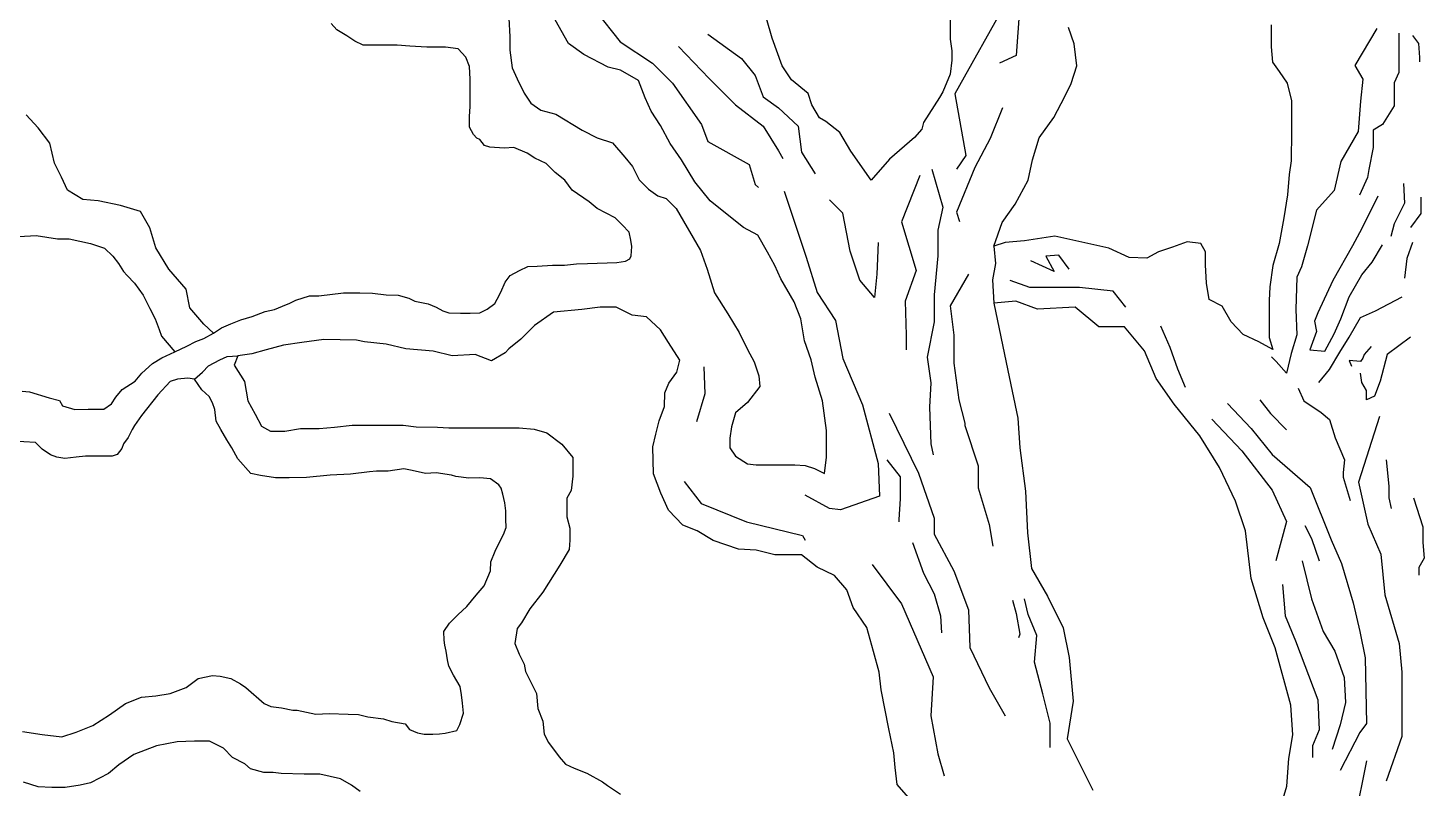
# Model space of a CAD drawing. Header units: millimetres. Extents: x -8050 to 7892, y -21 to 20150.
# Drawn here: x -3284 to 685, y 8652 to 10812 of the extents above; entities that cross this region are included whole.
import ezdxf

# ---------------------------------------------------------------- set-up
doc = ezdxf.new("R2010")
doc.units = ezdxf.units.MM
doc.layers.add('ceco.net 158', color=7, linetype='Continuous')

msp = doc.modelspace()

# ---------------------------------------------------------------- linework, layer by layer
at = {"layer": 'ceco.net 158'}
for p, q in [((-1916.8, 10839), (-1914.4, 10786.4)), ((-1670, 10859.7), (-1600.2, 10772.4)), ((-1168.6, 10783), (-1184.4, 10838.3)), ((-662.1, 10841.5), (-662.1, 10779.8)), ((-526.6, 10842.2), (-622.7, 10672.1)), ((-465.5, 10864.1), (-474.3, 10733.2)), ((-2405.9, 10806.6), (-2421.5, 10823.8)), ((-2377.8, 10789.5), (-2405.9, 10806.6)), ((-1747, 10767.3), (-1785.2, 10834.2)), ((-310.3, 10766.2), (-326, 10813.2)), ((249.7, 10820.7), (249.7, 10793.7)), ((550.3, 10810.3), (487.8, 10705.1)), ((612.8, 10797.1), (612.8, 10734.7)), ((-2354.5, 10773.9), (-2377.8, 10789.5)), ((-2331.1, 10763), (-2354.5, 10773.9)), ((-2273.4, 10763), (-2331.1, 10763)), ((-2234.4, 10763), (-2273.4, 10763)), ((-2198.5, 10759.9), (-2234.4, 10763)), ((-2150.2, 10756.7), (-2198.5, 10759.9)), ((-2097.2, 10756.7), (-2150.2, 10756.7)), ((-2061.3, 10752.1), (-2097.2, 10756.7)), ((-1914.4, 10786.4), (-1914.4, 10748.1)), ((-1703.9, 10736.2), (-1747, 10767.3)), ((-1600.2, 10772.4), (-1508.6, 10711.3)), ((-1434.4, 10759.3), (-1347.1, 10667.7)), ((-1351.5, 10794.2), (-1255.5, 10724.4)), ((-1139.6, 10704), (-1168.6, 10783)), ((-662.1, 10779.8), (-657.3, 10746.6)), ((-302.5, 10703.5), (-310.3, 10766.2)), ((249.7, 10793.7), (249.7, 10758.3)), ((249.7, 10758.3), (253.8, 10714.7)), ((652.2, 10790.5), (668.7, 10767.5)), ((668.7, 10767.5), (672, 10728.1)), ((-2039.5, 10728.7), (-2061.3, 10752.1)), ((-2028.6, 10702.2), (-2039.5, 10728.7)), ((-1914.4, 10748.1), (-1907.2, 10697.9)), ((-1634.6, 10700), (-1703.9, 10736.2)), ((-1255.5, 10724.4), (-1216.2, 10676.4)), ((-657.3, 10720.5), (-662.1, 10680.2)), ((-657.3, 10746.6), (-657.3, 10720.5)), ((-474.3, 10733.2), (-522.3, 10711.3)), ((612.8, 10734.7), (612.8, 10685.4)), ((672, 10728.1), (672, 10714.9)), ((-2027, 10666.3), (-2028.6, 10702.2)), ((-1907.2, 10697.9), (-1892.9, 10666.8)), ((-1599.4, 10691.8), (-1634.6, 10700)), ((-1547.9, 10662), (-1599.4, 10691.8)), ((-1508.6, 10711.3), (-1451.8, 10654.6)), ((-1216.2, 10676.4), (-1194.4, 10615.4)), ((-1113.3, 10664.5), (-1139.6, 10704)), ((-662.1, 10680.2), (-683.4, 10630.4)), ((-318.2, 10653.8), (-302.5, 10703.5)), ((253.8, 10714.7), (272.5, 10687.7)), ((272.5, 10687.7), (295.4, 10654.5)), ((487.8, 10705.1), (510.9, 10665.6)), ((612.8, 10685.4), (599.6, 10655.8)), ((-2027, 10638.3), (-2027, 10666.3)), ((-2027, 10611.8), (-2027, 10638.3)), ((-1892.9, 10666.8), (-1873.7, 10626.2)), ((-1528.9, 10613.3), (-1547.9, 10662)), ((-1451.8, 10654.6), (-1368.9, 10536.8)), ((-1347.1, 10667.7), (-1272.9, 10593.5)), ((-1065.8, 10625), (-1113.3, 10664.5)), ((-622.7, 10672.1), (-648.8, 10624.1)), ((-336.5, 10617.2), (-318.2, 10653.8)), ((295.4, 10654.5), (307.9, 10604.6)), ((510.9, 10665.6), (504.3, 10603.2)), ((599.6, 10655.8), (599.6, 10590)), ((-2027, 10588.4), (-2027, 10611.8)), ((-1873.7, 10626.2), (-1854.6, 10597.5)), ((-1854.6, 10597.5), (-1825.9, 10578.4)), ((-1512.7, 10575.3), (-1528.9, 10613.3)), ((-1194.4, 10615.4), (-1150.7, 10584.8)), ((-1055.3, 10593.4), (-1065.8, 10625)), ((-692.9, 10613.8), (-738, 10542.7)), ((-683.4, 10630.4), (-692.9, 10613.8)), ((-648.8, 10624.1), (-618.3, 10449.6)), ((-367.9, 10557.1), (-336.5, 10617.2)), ((307.9, 10604.6), (307.9, 10569.3)), ((504.3, 10603.2), (497.7, 10517.7)), ((-3255.1, 10527.9), (-3288.6, 10564.7)), ((-2028.6, 10560.3), (-2027, 10588.4)), ((-2028.6, 10529.2), (-2028.6, 10560.3)), ((-1825.9, 10578.4), (-1782.9, 10566.4)), ((-1782.9, 10566.4), (-1708.7, 10521)), ((-1485.5, 10534.7), (-1512.7, 10575.3)), ((-1272.9, 10593.5), (-1194.4, 10532.5)), ((-1150.7, 10584.8), (-1094, 10532.5)), ((-1034.2, 10556.6), (-1055.3, 10593.4)), ((-1015.8, 10546), (-1034.2, 10556.6)), ((-513.6, 10584.8), (-548.5, 10497.6)), ((-409.7, 10499.5), (-367.9, 10557.1)), ((307.9, 10569.3), (307.9, 10517.4)), ((599.6, 10590), (566.7, 10537.4)), ((-3221.7, 10484.4), (-3255.1, 10527.9)), ((-2017.7, 10508.9), (-2028.6, 10529.2)), ((-1708.7, 10521), (-1665.7, 10499.5)), ((-1458.4, 10483.2), (-1485.5, 10534.7)), ((-1368.9, 10536.8), (-1351.5, 10488.8)), ((-1194.4, 10532.5), (-1150.7, 10462.6)), ((-1094, 10532.5), (-1085.3, 10458.3)), ((-976.3, 10514.4), (-1015.8, 10546)), ((-742.7, 10523.7), (-764.1, 10500)), ((-738, 10542.7), (-742.7, 10523.7)), ((307.9, 10517.4), (306.7, 10434.2)), ((497.7, 10517.7), (448.4, 10432.3)), ((566.7, 10537.4), (540.4, 10521)), ((540.4, 10521), (540.4, 10471.7)), ((-3208.3, 10427.5), (-3221.7, 10484.4)), ((-2008.3, 10498), (-2017.7, 10508.9)), ((-1999, 10494.9), (-2008.3, 10498)), ((-1986.5, 10477.7), (-1999, 10494.9)), ((-1970.9, 10473), (-1986.5, 10477.7)), ((-1665.7, 10499.5), (-1622.6, 10485.1)), ((-1622.6, 10485.1), (-1586.8, 10444.5)), ((-1425.9, 10437.1), (-1458.4, 10483.2)), ((-1351.5, 10488.8), (-1233.6, 10423.4)), ((-944.7, 10461.8), (-976.3, 10514.4)), ((-764.1, 10500), (-835.2, 10438.3)), ((-548.5, 10497.6), (-592.1, 10414.7)), ((-428, 10436.8), (-409.7, 10499.5)), ((-1930.4, 10469.9), (-1970.9, 10473)), ((-1902.3, 10471.5), (-1930.4, 10469.9)), ((-1864.9, 10455.9), (-1902.3, 10471.5)), ((-1843.1, 10441.9), (-1864.9, 10455.9)), ((-1810.3, 10426.3), (-1843.1, 10441.9)), ((-1586.8, 10444.5), (-1565.2, 10418.2)), ((-1150.7, 10462.6), (-1137.6, 10440.8)), ((-1085.3, 10458.3), (-1046, 10397.2)), ((-887.4, 10379), (-944.7, 10461.8)), ((-835.2, 10438.3), (-887.4, 10379)), ((-835.2, 10438.3), (-835.2, 10438.3)), ((-618.3, 10449.6), (-644.5, 10410.3)), ((540.4, 10471.7), (527.3, 10409.2)), ((-3188.2, 10387.4), (-3208.3, 10427.5)), ((-1785.4, 10401.3), (-1810.3, 10426.3)), ((-1757.5, 10379), (-1785.4, 10401.3)), ((-1565.2, 10418.2), (-1546.1, 10379.9)), ((-1388, 10374.8), (-1425.9, 10437.1)), ((-1233.6, 10423.4), (-1216.2, 10366.7)), ((-714.3, 10410), (-683.1, 10302.5)), ((-592.1, 10414.7), (-644.5, 10288.1)), ((-441.1, 10379.3), (-428, 10436.8)), ((306.7, 10434.2), (301.5, 10395)), ((448.4, 10432.3), (428.7, 10350.1)), ((527.3, 10409.2), (524, 10386.2)), ((-3171.5, 10350.6), (-3188.2, 10387.4)), ((-1736.5, 10350.2), (-1757.5, 10379)), ((-1546.1, 10379.9), (-1519.8, 10353.6)), ((-1344.6, 10320.6), (-1388, 10374.8)), ((-1216.2, 10366.7), (-1207.4, 10357.9)), ((-749, 10392.7), (-801, 10260.9)), ((-477.7, 10311.3), (-441.1, 10379.3)), ((301.5, 10395), (296.3, 10337.5)), ((524, 10386.2), (501, 10336.9)), ((625.9, 10369.8), (629.2, 10313.9)), ((-3128, 10323.9), (-3171.5, 10350.6)), ((-3084.5, 10320.5), (-3128, 10323.9)), ((-3021, 10307.2), (-3084.5, 10320.5)), ((-1689, 10317.1), (-1736.5, 10350.2)), ((-1519.8, 10353.6), (-1493.5, 10334.5)), ((-1493.5, 10334.5), (-1469.6, 10327.3)), ((-1469.6, 10327.3), (-1440.9, 10298.6)), ((-1301.2, 10285.4), (-1344.6, 10320.6)), ((-1133.9, 10347.6), (-1071.5, 10160.4)), ((-967.5, 10285.2), (-1005.6, 10323.3)), ((296.3, 10337.5), (285.8, 10272.1)), ((428.7, 10350.1), (379.3, 10294.2)), ((553.6, 10333.6), (507.6, 10241.6)), ((675.2, 10330.4), (675.2, 10284.3)), ((-2964.1, 10290.4), (-3021, 10307.2)), ((-2937.3, 10243.6), (-2964.1, 10290.4)), ((-1665.9, 10298.3), (-1689, 10317.1)), ((-1615, 10271.8), (-1665.9, 10298.3)), ((-1440.9, 10298.6), (-1372.2, 10179.4)), ((-1249.8, 10244.7), (-1301.2, 10285.4)), ((-946.7, 10177.7), (-967.5, 10285.2)), ((-683.1, 10302.5), (-697, 10236.6)), ((-644.5, 10288.1), (-635.7, 10261.9)), ((-514.3, 10259), (-477.7, 10311.3)), ((379.3, 10294.2), (353, 10192.3)), ((629.2, 10313.9), (599.6, 10254.8)), ((675.2, 10284.3), (645.7, 10244.9)), ((-2920.6, 10186.8), (-2937.3, 10243.6)), ((-1595.2, 10252), (-1615, 10271.8)), ((-1575.3, 10231), (-1595.2, 10252)), ((-1209.1, 10223.1), (-1249.8, 10244.7)), ((-801, 10260.9), (-759.4, 10122.2)), ((-537.8, 10191.1), (-514.3, 10259)), ((285.8, 10272.1), (272.7, 10198.9)), ((507.6, 10241.6), (481.3, 10192.3)), ((599.6, 10254.8), (589.8, 10218.6)), ((-3359, 10215.7), (-3260.5, 10221.9)), ((-3260.5, 10221.9), (-3200.2, 10212)), ((-3200.2, 10212), (-3166.3, 10212)), ((-3166.3, 10212), (-3106, 10198.8)), ((-1569.8, 10208.9), (-1575.3, 10231)), ((-1567.5, 10190.1), (-1569.8, 10208.9)), ((-1182, 10174.3), (-1209.1, 10223.1)), ((-866.9, 10202), (-870.4, 10111.8)), ((-697, 10236.6), (-697, 10163.8)), ((-506.5, 10201.5), (-537.8, 10191.1)), ((-451.5, 10206.8), (-506.5, 10201.5)), ((-365.3, 10219.8), (-451.5, 10206.8)), ((-271.1, 10198.9), (-365.3, 10219.8)), ((11.3, 10204.2), (-30.6, 10188.5)), ((50.5, 10198.9), (11.3, 10204.2)), ((652.2, 10202.2), (635.8, 10156.1)), ((-3106, 10198.8), (-3066.5, 10185.7)), ((-3066.5, 10185.7), (-3042.4, 10162.7)), ((-3042.4, 10162.7), (-3026, 10141.9)), ((-2883.8, 10126.6), (-2920.6, 10186.8)), ((-1573.1, 10155.9), (-1568.7, 10163.6)), ((-1568.7, 10163.6), (-1567.5, 10190.1)), ((-1372.2, 10179.4), (-1353.4, 10125.8)), ((-1160.3, 10136.4), (-1182, 10174.3)), ((-1071.5, 10160.4), (-1040.3, 10059.8)), ((-918.9, 10094.5), (-946.7, 10177.7)), ((-697, 10163.8), (-707.4, 10052.9)), ((-537.8, 10191.1), (-533.6, 10141.9)), ((-353.8, 10166), (-390, 10162.7)), ((-390, 10162.7), (-367, 10120)), ((-324.2, 10126.6), (-353.8, 10166)), ((-211, 10185.9), (-271.1, 10198.9)), ((-153.5, 10159.7), (-211, 10185.9)), ((-103.8, 10157.1), (-153.5, 10159.7)), ((-69.8, 10175.4), (-103.8, 10157.1)), ((-30.6, 10188.5), (-69.8, 10175.4)), ((63.6, 10175.4), (50.5, 10198.9)), ((63.6, 10138.8), (63.6, 10175.4)), ((272.7, 10198.9), (254.4, 10136.2)), ((353, 10192.3), (336.6, 10133.1)), ((481.3, 10192.3), (425.4, 10093.7)), ((537.2, 10146.3), (566.7, 10195.6)), ((-3026, 10141.9), (-3011.8, 10120)), ((-3011.8, 10120), (-3001.9, 10107.9)), ((-2833.6, 10069.7), (-2883.8, 10126.6)), ((-1913.3, 10108.4), (-1886.8, 10122.8)), ((-1886.8, 10122.8), (-1862.5, 10133.8)), ((-1862.5, 10133.8), (-1835.9, 10134.9)), ((-1835.9, 10134.9), (-1792.9, 10137.1)), ((-1792.9, 10137.1), (-1758.6, 10137.1)), ((-1758.6, 10137.1), (-1724.4, 10141.5)), ((-1724.4, 10141.5), (-1693.5, 10142.6)), ((-1693.5, 10142.6), (-1609.5, 10144.9)), ((-1609.5, 10144.9), (-1585.2, 10149.3)), ((-1585.2, 10149.3), (-1573.1, 10155.9)), ((-1353.4, 10125.8), (-1331.9, 10058.7)), ((-1144.1, 10098.4), (-1160.3, 10136.4)), ((-759.4, 10122.2), (-790.6, 10035.5)), ((-533.6, 10141.9), (-541.9, 10095.9)), ((-367, 10120), (-432.7, 10149.6)), ((66.2, 10086.5), (63.6, 10138.8)), ((254.4, 10136.2), (246.6, 10076.1)), ((336.6, 10133.1), (323.5, 10103.6)), ((507.6, 10110.1), (537.2, 10146.3)), ((635.8, 10156.1), (629.2, 10100.3)), ((-3001.9, 10107.9), (-2981.1, 10086)), ((-2981.1, 10086), (-2955.9, 10052.1)), ((-1939.8, 10060.9), (-1927.6, 10089.6)), ((-1927.6, 10089.6), (-1913.3, 10108.4)), ((-1106.1, 10033.4), (-1144.1, 10098.4)), ((-877.3, 10045.9), (-918.9, 10094.5)), ((-870.4, 10111.8), (-877.3, 10045.9)), ((-610.3, 10111.8), (-662.3, 10021.7)), ((-541.9, 10095.9), (-537.8, 10029.4)), ((-436, 10074), (-491.9, 10093.7)), ((74, 10039.5), (66.2, 10086.5)), ((323.5, 10103.6), (320.2, 10011.5)), ((425.4, 10093.7), (382.6, 10001.7)), ((471.4, 10047.7), (507.6, 10110.1)), ((-2955.9, 10052.1), (-2937.3, 10014.8)), ((-2823.6, 10016.2), (-2833.6, 10069.7)), ((-2522.8, 10037.8), (-2483.7, 10050.1)), ((-2483.7, 10050.1), (-2456.9, 10050.1)), ((-2456.9, 10050.1), (-2387.1, 10058.7)), ((-2387.1, 10058.7), (-2340.7, 10058.7)), ((-2340.7, 10058.7), (-2304.3, 10057.6)), ((-2304.3, 10057.6), (-2265.6, 10053.2)), ((-2265.6, 10053.2), (-2231.4, 10052.1)), ((-2231.4, 10052.1), (-2201.5, 10043.3)), ((-2201.5, 10043.3), (-2183.9, 10035.5)), ((-1956.3, 10028.9), (-1949.7, 10041)), ((-1949.7, 10041), (-1939.8, 10060.9)), ((-1331.9, 10058.7), (-1294.4, 9999.7)), ((-1040.3, 10059.8), (-988.3, 9980)), ((-707.4, 10052.9), (-707.4, 9976.6)), ((-294.6, 10074), (-436, 10074)), ((-199.3, 10064.1), (-294.6, 10074)), ((-163.1, 10018.1), (-199.3, 10064.1)), ((246.6, 10076.1), (244, 10036.8)), ((448.4, 9985.2), (471.4, 10047.7)), ((547, 10008.2), (622.6, 10047.7)), ((-2937.3, 10014.8), (-2921.9, 9985.2)), ((-2783.5, 9969.4), (-2823.6, 10016.2)), ((-2646.7, 9992.1), (-2609.8, 10005.5)), ((-2609.8, 10005.5), (-2583, 10011.1)), ((-2583, 10011.1), (-2560.7, 10021.1)), ((-2560.7, 10021.1), (-2539.5, 10030)), ((-2539.5, 10030), (-2522.8, 10037.8)), ((-2183.9, 10035.5), (-2146.3, 10027.8)), ((-2146.3, 10027.8), (-2123.1, 10017.9)), ((-2123.1, 10017.9), (-2104.3, 10007.9)), ((-2104.3, 10007.9), (-2087.8, 10002.4)), ((-2087.8, 10002.4), (-2054.6, 10001.3)), ((-2054.6, 10001.3), (-2027, 10001.3)), ((-2027, 10001.3), (-1999.4, 10002.4)), ((-1999.4, 10002.4), (-1978.4, 10012.3)), ((-1978.4, 10012.3), (-1956.3, 10028.9)), ((-1790.3, 10003.8), (-1843.9, 9966.4)), ((-1709, 10011.9), (-1790.3, 10003.8)), ((-1656.9, 10018.4), (-1709, 10011.9)), ((-1611.4, 10018.4), (-1656.9, 10018.4)), ((-1565.9, 9995.7), (-1611.4, 10018.4)), ((-1087.1, 9984.6), (-1106.1, 10033.4)), ((-790.6, 10035.5), (-787.1, 9938.4)), ((-662.3, 10021.7), (-651.9, 9938.4)), ((-475.9, 10035), (-537.8, 10029.4)), ((-537.8, 10029.4), (-498.4, 9838.1)), ((-414, 10012.5), (-475.9, 10035)), ((-307.1, 10018.1), (-414, 10012.5)), ((-239.6, 9961.9), (-307.1, 10018.1)), ((110.6, 10021.2), (74, 10039.5)), ((136.8, 9976.7), (110.6, 10021.2)), ((244, 10036.8), (244, 9979.3)), ((320.2, 10011.5), (323.5, 9939.2)), ((382.6, 10001.7), (372.8, 9978.6)), ((504.3, 9988.5), (547, 10008.2)), ((-2921.9, 9985.2), (-2911, 9954.6)), ((-2756, 9944.1), (-2783.5, 9969.4)), ((-2733.7, 9959.8), (-2706.9, 9970.9)), ((-2706.9, 9970.9), (-2679, 9982.1)), ((-2679, 9982.1), (-2646.7, 9992.1)), ((-1843.9, 9966.4), (-1883, 9927.4)), ((-1525.2, 9990.8), (-1565.9, 9995.7)), ((-1486.2, 9953.4), (-1525.2, 9990.8)), ((-1294.4, 9999.7), (-1262.2, 9946.1)), ((-1076.3, 9922.3), (-1087.1, 9984.6)), ((-988.3, 9980), (-967.5, 9872.6)), ((-707.4, 9976.6), (-728.2, 9876)), ((-166.5, 9961.9), (-239.6, 9961.9)), ((-110.2, 9894.4), (-166.5, 9961.9)), ((-64.1, 9965.3), (-37.9, 9904.2)), ((170.8, 9940.1), (136.8, 9976.7)), ((244, 9979.3), (244, 9932.3)), ((372.8, 9978.6), (379.3, 9949.1)), ((428.7, 9942.5), (448.4, 9985.2)), ((471.4, 9932.6), (504.3, 9988.5)), ((-2911, 9954.6), (-2904.4, 9936)), ((-2904.4, 9936), (-2866.5, 9891.7)), ((-2806.2, 9920.7), (-2783.9, 9929.6)), ((-2783.9, 9929.6), (-2756, 9944.1)), ((-2756, 9944.1), (-2733.7, 9959.8)), ((-2442.9, 9926.2), (-2505.6, 9918.2)), ((-2349.6, 9924.1), (-2442.9, 9926.2)), ((-2326.9, 9919.3), (-2349.6, 9924.1)), ((-1883, 9927.4), (-1917.1, 9899.7)), ((-1463.4, 9917.6), (-1486.2, 9953.4)), ((-1262.2, 9946.1), (-1238.1, 9897.8)), ((-1057.3, 9868.1), (-1076.3, 9922.3)), ((-787.1, 9938.4), (-787.1, 9896.8)), ((-651.9, 9938.4), (-651.9, 9858.7)), ((215.2, 9919.2), (170.8, 9940.1)), ((244, 9932.3), (254.4, 9898.3)), ((323.5, 9939.2), (307, 9886.6)), ((379.3, 9949.1), (359.6, 9896.5)), ((402.4, 9893.2), (428.7, 9942.5)), ((445.1, 9889.9), (471.4, 9932.6)), ((645.7, 9932.6), (579.9, 9883.3)), ((-2903.3, 9873.8), (-2866.5, 9891.7)), ((-2866.5, 9891.7), (-2831.9, 9907.3)), ((-2831.9, 9907.3), (-2806.2, 9920.7)), ((-2647.3, 9886), (-2687.5, 9879.5)), ((-2607, 9897.2), (-2647.3, 9886)), ((-2557.1, 9910.1), (-2607, 9897.2)), ((-2505.6, 9918.2), (-2557.1, 9910.1)), ((-2265.1, 9912.8), (-2326.9, 9919.3)), ((-2209.8, 9899.7), (-2265.1, 9912.8)), ((-2131.7, 9893.2), (-2209.8, 9899.7)), ((-2078.1, 9880.2), (-2131.7, 9893.2)), ((-2013, 9883.5), (-2078.1, 9880.2)), ((-1965.9, 9865.6), (-2013, 9883.5)), ((-1926.9, 9888.4), (-1965.9, 9865.6)), ((-1917.1, 9899.7), (-1926.9, 9888.4)), ((-1430.9, 9867.2), (-1463.4, 9917.6)), ((-1238.1, 9897.8), (-1219.3, 9863)), ((-76.4, 9815.6), (-110.2, 9894.4)), ((-37.9, 9904.2), (-16, 9843.1)), ((254.4, 9898.3), (215.2, 9919.2)), ((307, 9886.6), (293.9, 9830.7)), ((359.6, 9896.5), (402.4, 9893.2)), ((415.5, 9840.6), (445.1, 9889.9)), ((514.1, 9883.3), (510.9, 9873.5)), ((533.9, 9906.3), (514.1, 9883.3)), ((579.9, 9883.3), (560.2, 9807.7)), ((-2960.2, 9830.3), (-2930.1, 9858.2)), ((-2930.1, 9858.2), (-2903.3, 9873.8)), ((-2787.9, 9833.3), (-2770.9, 9851.5)), ((-2770.9, 9851.5), (-2738.3, 9868.5)), ((-2738.3, 9868.5), (-2717.4, 9877.6)), ((-2717.4, 9877.6), (-2687.5, 9879.5)), ((-2687.5, 9879.5), (-2697.2, 9853.8)), ((-2697.2, 9853.8), (-2668.2, 9807.1)), ((-1439, 9833.1), (-1430.9, 9867.2)), ((-1362.8, 9848.3), (-1359.4, 9772)), ((-1219.3, 9863), (-1205.9, 9822.7)), ((-1046.5, 9819.3), (-1057.3, 9868.1)), ((-967.5, 9872.6), (-912, 9740.8)), ((-728.2, 9876), (-717.8, 9803.2)), ((-651.9, 9858.7), (-638, 9754.7)), ((-16, 9843.1), (5.8, 9790.7)), ((264.3, 9863.6), (251.1, 9876.8)), ((293.9, 9830.7), (264.3, 9863.6)), ((504.3, 9863.6), (471.4, 9866.9)), ((471.4, 9866.9), (478, 9850.5)), ((510.9, 9873.5), (504.3, 9863.6)), ((-3016, 9784.6), (-2979.2, 9808)), ((-2979.2, 9808), (-2960.2, 9830.3)), ((-2879.1, 9807.2), (-2914.4, 9769.4)), ((-2858.3, 9813.7), (-2879.1, 9807.2)), ((-2829.6, 9816.3), (-2858.3, 9813.7)), ((-2810, 9813.7), (-2829.6, 9816.3)), ((-2810, 9813.7), (-2787.9, 9833.3)), ((-2789.2, 9783.7), (-2810, 9813.7)), ((-2668.2, 9807.1), (-2658.5, 9752.4)), ((-1461.8, 9802.2), (-1439, 9833.1)), ((-1205.9, 9822.7), (-1203.2, 9793.2)), ((-1024.8, 9751.6), (-1046.5, 9819.3)), ((-717.8, 9803.2), (-721.2, 9733.9)), ((-498.4, 9838.1), (-470.3, 9703.1)), ((-25.8, 9742.5), (-76.4, 9815.6)), ((385.9, 9804.4), (415.5, 9840.6)), ((507.6, 9804.4), (504.3, 9830.7)), ((520.7, 9781.4), (507.6, 9804.4)), ((560.2, 9807.7), (543.7, 9765)), ((-3300.5, 9779.8), (-3279, 9777.2)), ((-3279, 9777.2), (-3223.3, 9760.8)), ((-3033.9, 9762.3), (-3016, 9784.6)), ((-2914.4, 9769.4), (-2961.3, 9710.7)), ((-2768.3, 9764.2), (-2789.2, 9783.7)), ((-2759.2, 9745.9), (-2768.3, 9764.2)), ((-1474.8, 9735.5), (-1473.2, 9774.6)), ((-1473.2, 9774.6), (-1461.8, 9802.2)), ((-1359.4, 9772), (-1383.7, 9692.3)), ((-1203.2, 9793.2), (-1238.1, 9747.6)), ((326.7, 9788), (343.2, 9751.8)), ((520.7, 9755.1), (520.7, 9781.4)), ((543.7, 9765), (520.7, 9755.1)), ((-3223.3, 9760.8), (-3194.3, 9753.2)), ((-3194.3, 9753.2), (-3185.4, 9738)), ((-3185.4, 9738), (-3151, 9727.7)), ((-3151, 9727.7), (-3113.1, 9728.8)), ((-3113.1, 9728.8), (-3068.5, 9728.8)), ((-3068.5, 9728.8), (-3046.1, 9743.3)), ((-3046.1, 9743.3), (-3033.9, 9762.3)), ((-2752.6, 9727.7), (-2759.2, 9745.9)), ((-2748.7, 9693.8), (-2752.6, 9727.7)), ((-2658.5, 9752.4), (-2637.6, 9713.8)), ((-1489.4, 9694.9), (-1474.8, 9735.5)), ((-1238.1, 9747.6), (-1272.9, 9718.1)), ((-1014, 9667.6), (-1024.8, 9751.6)), ((-912, 9740.8), (-866.9, 9574.4)), ((-721.2, 9733.9), (-717.8, 9629.9)), ((-638, 9754.7), (-620.7, 9688.8)), ((47.3, 9652.5), (-25.8, 9742.5)), ((125.8, 9744.4), (192.9, 9673.6)), ((218.3, 9755.1), (247.8, 9715.7)), ((343.2, 9751.8), (392.5, 9719)), ((-2961.3, 9710.7), (-2980.9, 9682)), ((-2735.7, 9670.3), (-2748.7, 9693.8)), ((-2637.6, 9713.8), (-2619.9, 9680)), ((-1499.2, 9657.5), (-1489.4, 9694.9)), ((-1272.9, 9718.1), (-1283.7, 9677.9)), ((-835.7, 9716.5), (-752.5, 9546.6)), ((-620.7, 9688.8), (-620.7, 9681.9)), ((-470.3, 9703.1), (-464.7, 9618.8)), ((81.1, 9699.7), (166.8, 9610.3)), ((247.8, 9715.7), (293.9, 9669.7)), ((392.5, 9719), (415.5, 9699.3)), ((415.5, 9699.3), (432, 9646.7)), ((558, 9707.2), (498.4, 9520.9)), ((-2999.1, 9648.1), (-3012.2, 9629.9)), ((-2987.4, 9670.3), (-2999.1, 9648.1)), ((-2980.9, 9682), (-2987.4, 9670.3)), ((-2718.7, 9641.6), (-2735.7, 9670.3)), ((-2619.9, 9680), (-2594.2, 9665.5)), ((-2594.2, 9665.5), (-2553.9, 9665.5)), ((-2553.9, 9665.5), (-2508.9, 9673.6)), ((-2508.9, 9673.6), (-2455.7, 9673.6)), ((-2455.7, 9673.6), (-2412.3, 9676.8)), ((-2412.3, 9676.8), (-2362.4, 9683.2)), ((-2362.4, 9683.2), (-2322.1, 9683.2)), ((-2322.1, 9683.2), (-2256.2, 9683.2)), ((-2256.2, 9683.2), (-2217.5, 9683.2)), ((-2217.5, 9683.2), (-2180.5, 9678.4)), ((-2180.5, 9678.4), (-2119.3, 9676.8)), ((-2119.3, 9676.8), (-2087.2, 9675.2)), ((-2087.2, 9675.2), (-2059.8, 9675.2)), ((-2059.8, 9675.2), (-2034, 9675.2)), ((-2034, 9675.2), (-1984.1, 9675.2)), ((-1984.1, 9675.2), (-1945.5, 9675.2)), ((-1945.5, 9675.2), (-1887.6, 9675.2)), ((-1887.6, 9675.2), (-1844.8, 9671.7)), ((-1844.8, 9671.7), (-1808.4, 9661.5)), ((-1808.4, 9661.5), (-1765.8, 9629.1)), ((-1507.3, 9621.7), (-1499.2, 9657.5)), ((-1283.7, 9677.9), (-1289, 9645.7)), ((-1289, 9645.7), (-1289, 9618.9)), ((-1014, 9591.7), (-1014, 9667.6)), ((-620.7, 9681.9), (-582.5, 9567.4)), ((103.6, 9562.5), (47.3, 9652.5)), ((192.9, 9673.6), (252.5, 9599.1)), ((432, 9646.7), (458.3, 9584.2)), ((-3262.6, 9633.8), (-3329.1, 9637.7)), ((-3243, 9614.2), (-3262.6, 9633.8)), ((-3219.5, 9598.6), (-3243, 9614.2)), ((-3017.4, 9616.8), (-3030.4, 9599.9)), ((-3012.2, 9629.9), (-3017.4, 9616.8)), ((-2704.4, 9618.1), (-2718.7, 9641.6)), ((-2687.4, 9586.9), (-2704.4, 9618.1)), ((-1765.8, 9629.1), (-1735.4, 9590.7)), ((-1505.3, 9544.7), (-1507.3, 9621.7)), ((-1289, 9618.9), (-1272.9, 9594.7)), ((-717.8, 9629.9), (-710.8, 9598.6)), ((-464.7, 9618.8), (-447.8, 9495)), ((166.8, 9610.3), (252.5, 9498.5)), ((-3201.3, 9592.1), (-3219.5, 9598.6)), ((-3179.1, 9588.2), (-3201.3, 9592.1)), ((-3146.5, 9592.1), (-3179.1, 9588.2)), ((-3120.4, 9594.7), (-3146.5, 9592.1)), ((-3093, 9594.7), (-3120.4, 9594.7)), ((-3044.8, 9594.7), (-3093, 9594.7)), ((-3030.4, 9599.9), (-3044.8, 9594.7)), ((-2650.3, 9545.2), (-2687.4, 9586.9)), ((-1735.4, 9590.7), (-1735.4, 9538)), ((-1272.9, 9594.7), (-1238.1, 9573.3)), ((-1238.1, 9573.3), (-1213.9, 9570.6)), ((-1213.9, 9570.6), (-1187.1, 9570.6)), ((-1187.1, 9570.6), (-1138.8, 9570.6)), ((-1138.8, 9570.6), (-1103.9, 9570.6)), ((-1103.9, 9570.6), (-1074.4, 9567.9)), ((-1074.4, 9567.9), (-1047.6, 9559.9)), ((-1019.4, 9545.6), (-1014, 9591.7)), ((-866.9, 9574.4), (-863.4, 9480.8)), ((-842.6, 9584.8), (-804.5, 9536.2)), ((-582.5, 9567.4), (-582.5, 9505)), ((252.5, 9599.1), (360.6, 9506)), ((458.3, 9584.2), (455, 9548.1)), ((576.7, 9584.2), (584.1, 9509.7)), ((-2622.6, 9539.9), (-2650.3, 9545.2)), ((-2580.4, 9533.3), (-2622.6, 9539.9)), ((-2540.9, 9533.3), (-2580.4, 9533.3)), ((-2492.2, 9534.6), (-2540.9, 9533.3)), ((-2425, 9541.2), (-2492.2, 9534.6)), ((-2367, 9543.9), (-2425, 9541.2)), ((-2313, 9550.5), (-2367, 9543.9)), ((-2293.2, 9551.8), (-2313, 9550.5)), ((-2260.3, 9551.8), (-2293.2, 9551.8)), ((-2215.5, 9558.4), (-2260.3, 9551.8)), ((-2191.7, 9554.4), (-2215.5, 9558.4)), ((-2153.5, 9545.2), (-2191.7, 9554.4)), ((-2123.2, 9547.8), (-2153.5, 9545.2)), ((-2079.7, 9541.2), (-2123.2, 9547.8)), ((-2067.9, 9537.3), (-2079.7, 9541.2)), ((-2031, 9532), (-2067.9, 9537.3)), ((-1999.4, 9533.3), (-2031, 9532)), ((-1969.1, 9530.7), (-1999.4, 9533.3)), ((-1945.3, 9513.6), (-1969.1, 9530.7)), ((-1735.4, 9538), (-1739.5, 9497.5)), ((-1485, 9489.4), (-1505.3, 9544.7)), ((-1047.6, 9559.9), (-1019.4, 9545.6)), ((-804.5, 9536.2), (-804.5, 9473.8)), ((-752.5, 9546.6), (-707.4, 9418.3)), ((148.6, 9466.9), (103.6, 9562.5)), ((455, 9548.1), (455, 9534.9)), ((455, 9534.9), (474.7, 9469.2)), ((-1938.8, 9504.3), (-1945.3, 9513.6)), ((-1945.3, 9513.6), (-1945.3, 9513.6)), ((-1933.5, 9487.2), (-1938.8, 9504.3)), ((-1928.2, 9462.2), (-1933.5, 9487.2)), ((-1739.5, 9497.5), (-1751.7, 9475.2)), ((-1462.9, 9441.5), (-1485, 9489.4)), ((-1418.3, 9522.4), (-1369.8, 9460)), ((-582.5, 9505), (-551.3, 9401)), ((-447.8, 9495), (-442.2, 9376.9)), ((252.5, 9498.5), (293.5, 9409.1)), ((360.6, 9506), (420.2, 9357)), ((498.4, 9520.9), (524.5, 9401.7)), ((584.1, 9509.7), (584.1, 9476.2)), ((-1925.6, 9439.8), (-1928.2, 9462.2)), ((-1751.7, 9475.2), (-1751.7, 9422.6)), ((-1369.8, 9460), (-1241.5, 9407.9)), ((-1005.6, 9446.1), (-1075, 9484.2)), ((-974.4, 9442.6), (-1005.6, 9446.1)), ((-863.4, 9480.8), (-974.4, 9442.6)), ((-804.5, 9473.8), (-807.9, 9414.9)), ((176.8, 9382.5), (148.6, 9466.9)), ((584.1, 9476.2), (591.6, 9446.4)), ((654.9, 9476.2), (681, 9394.2)), ((-1925.6, 9416.1), (-1925.6, 9439.8)), ((-1924.3, 9392.4), (-1925.6, 9416.1)), ((-1751.7, 9422.6), (-1743.5, 9390.2)), ((-1422.4, 9399.1), (-1462.9, 9441.5)), ((-1241.5, 9407.9), (-1081.9, 9369.8)), ((-807.9, 9414.9), (-807.9, 9407.9)), ((-707.4, 9418.3), (-707.4, 9373.3)), ((293.5, 9409.1), (263.7, 9297.4)), ((-1945.3, 9346.3), (-1932.2, 9372.6)), ((-1932.2, 9372.6), (-1924.3, 9392.4)), ((-1743.5, 9390.2), (-1743.5, 9355.8)), ((-1381.8, 9382.5), (-1422.4, 9399.1)), ((-1335.8, 9354.9), (-1381.8, 9382.5)), ((-1081.9, 9369.8), (-1075, 9355.9)), ((-707.4, 9373.3), (-651.9, 9269.3)), ((-551.3, 9401), (-540.9, 9338.6)), ((-442.2, 9376.9), (-430.9, 9275.6)), ((193.6, 9247.5), (176.8, 9382.5)), ((345.7, 9398), (364.3, 9360.7)), ((524.5, 9401.7), (561.8, 9316)), ((681, 9394.2), (681, 9349.5)), ((-1955.9, 9325.2), (-1945.3, 9346.3)), ((-1745.6, 9329.4), (-1771.9, 9284.9)), ((-1743.5, 9355.8), (-1745.6, 9329.4)), ((-1263.9, 9330.9), (-1335.8, 9354.9)), ((-1214.1, 9327.3), (-1263.9, 9330.9)), ((-1160.7, 9314.4), (-1214.1, 9327.3)), ((-769.8, 9349), (-738.6, 9262.3)), ((364.3, 9360.7), (386.6, 9297.4)), ((420.2, 9357), (450, 9289.9)), ((681, 9349.5), (684.7, 9304.8)), ((-1969.1, 9268.5), (-1967.7, 9294.9)), ((-1967.7, 9294.9), (-1955.9, 9325.2)), ((-1125.7, 9314.4), (-1160.7, 9314.4)), ((-1085.1, 9314.4), (-1125.7, 9314.4)), ((-1040.9, 9279.4), (-1085.1, 9314.4)), ((-884.2, 9286.6), (-801, 9175.6)), ((338.2, 9297.4), (364.3, 9189.3)), ((450, 9289.9), (483.5, 9178.2)), ((561.8, 9316), (572.9, 9200.5)), ((684.7, 9304.8), (669.8, 9278.7)), ((-1987.4, 9226.5), (-1969.1, 9268.5)), ((-1771.9, 9284.9), (-1820.5, 9207.9)), ((-991.1, 9255.4), (-1040.9, 9279.4)), ((-956.1, 9214.9), (-991.1, 9255.4)), ((-738.6, 9262.3), (-707.4, 9203.4)), ((-651.9, 9269.3), (-610.3, 9158.3)), ((-430.9, 9275.6), (-385.9, 9196.9)), ((227.4, 9135), (193.6, 9247.5)), ((669.8, 9278.7), (669.8, 9256.4)), ((-2010, 9199.9), (-1987.4, 9226.5)), ((-1820.5, 9207.9), (-1857, 9161.4)), ((-937.7, 9165.1), (-956.1, 9214.9)), ((282.3, 9230.3), (289.8, 9140.9)), ((-2062, 9144), (-2036.7, 9168)), ((-2036.7, 9168), (-2010, 9199.9)), ((-801, 9175.6), (-710.8, 8967.6)), ((-707.4, 9203.4), (-690, 9141)), ((-485.4, 9186), (-475, 9147.9)), ((-440.3, 9144.4), (-450.7, 9189.5)), ((-385.9, 9196.9), (-340.9, 9106.9)), ((364.3, 9189.3), (397.8, 9096.2)), ((483.5, 9178.2), (502.2, 9096.2)), ((572.9, 9200.5), (613.9, 9062.7)), ((-2085.9, 9120.1), (-2062, 9144)), ((-1857, 9161.4), (-1881.3, 9120.9)), ((-899, 9108), (-937.7, 9165.1)), ((-690, 9141), (-686.6, 9092.4)), ((-610.3, 9158.3), (-606.8, 9050.8)), ((-475, 9147.9), (-464.6, 9089)), ((-416.1, 9085.5), (-440.3, 9144.4)), ((261.1, 9050.6), (227.4, 9135)), ((289.8, 9140.9), (319.6, 9070.1)), ((-2101.9, 9096.1), (-2085.9, 9120.1)), ((-2100.6, 9072.1), (-2101.9, 9096.1)), ((-1893.4, 9104.7), (-1899.5, 9062.1)), ((-1881.3, 9120.9), (-1893.4, 9104.7)), ((-880.6, 9039.8), (-899, 9108)), ((-464.6, 9089), (-468.1, 9078.5)), ((-340.9, 9106.9), (-324, 9022.5)), ((397.8, 9096.2), (431.4, 9040.3)), ((502.2, 9096.2), (517.1, 9021.7)), ((-2099.2, 9057.5), (-2100.6, 9072.1)), ((-2095.2, 9040.2), (-2099.2, 9057.5)), ((-1899.5, 9062.1), (-1887.4, 9031.8)), ((-606.8, 9050.8), (-551.3, 8936.4)), ((-423, 9009.2), (-416.1, 9085.5)), ((306.2, 8887.5), (261.1, 9050.6)), ((319.6, 9070.1), (382.9, 8902.5)), ((613.9, 9062.7), (621.4, 8980.7)), ((-2091.2, 9016.2), (-2095.2, 9040.2)), ((-2087.3, 8997.6), (-2091.2, 9016.2)), ((-1887.4, 9031.8), (-1873.2, 9003.4)), ((-864, 8980.9), (-880.6, 9039.8)), ((-398.7, 8919.1), (-423, 9009.2)), ((-324, 9022.5), (-312.8, 8898.7)), ((431.4, 9040.3), (457.4, 8965.8)), ((517.1, 9021.7), (520.8, 8835.4)), ((-2799.9, 8963.3), (-2759.1, 8971.9)), ((-2759.1, 8971.9), (-2737.5, 8969.7)), ((-2737.5, 8969.7), (-2707.4, 8963.3)), ((-2073.9, 8972.3), (-2087.3, 8997.6)), ((-2055.3, 8940.4), (-2073.9, 8972.3)), ((-1873.2, 9003.4), (-1869.1, 8983.2)), ((-1869.1, 8983.2), (-1838.7, 8920.4)), ((-858.4, 8931.1), (-864, 8980.9)), ((621.4, 8980.7), (621.4, 8798.2)), ((-2879.5, 8920.3), (-2834.4, 8937.5)), ((-2834.4, 8937.5), (-2799.9, 8963.3)), ((-2707.4, 8963.3), (-2679.5, 8948.2)), ((-2679.5, 8948.2), (-2664.4, 8937.5)), ((-2664.4, 8937.5), (-2612.8, 8892.3)), ((-2051.3, 8916.4), (-2055.3, 8940.4)), ((-837, 8820), (-858.4, 8931.1)), ((-710.8, 8967.6), (-717.8, 8856.6)), ((-551.3, 8936.4), (-506.2, 8856.6)), ((457.4, 8965.8), (461.2, 8895.1)), ((-3051.7, 8860), (-3006.5, 8892.3)), ((-3006.5, 8892.3), (-2961.3, 8909.5)), ((-2961.3, 8909.5), (-2920.4, 8913.8)), ((-2920.4, 8913.8), (-2879.5, 8920.3)), ((-2612.8, 8892.3), (-2593.4, 8883.7)), ((-2048.7, 8892.5), (-2051.3, 8916.4)), ((-2046, 8864.5), (-2048.7, 8892.5)), ((-1838.7, 8920.4), (-1834.7, 8877.9)), ((-377.9, 8835.8), (-398.7, 8919.1)), ((-312.8, 8898.7), (-329.6, 8791.8)), ((382.9, 8902.5), (386.6, 8816.8)), ((461.2, 8895.1), (446.3, 8831.7)), ((-3099, 8829.9), (-3051.7, 8860)), ((-2593.4, 8883.7), (-2563.3, 8879.4)), ((-2563.3, 8879.4), (-2531, 8872.9)), ((-2531, 8872.9), (-2518.1, 8872.9)), ((-2518.1, 8872.9), (-2465.3, 8861.9)), ((-2465.3, 8861.9), (-2428, 8863.2)), ((-2428, 8863.2), (-2373.5, 8861.9)), ((-2373.5, 8861.9), (-2344.2, 8860.5)), ((-2344.2, 8860.5), (-2317.6, 8853.9)), ((-2317.6, 8853.9), (-2273.6, 8848.5)), ((-2056.6, 8832.6), (-2046, 8864.5)), ((-1834.7, 8877.9), (-1820.5, 8841.4)), ((-717.8, 8856.6), (-697, 8749.2)), ((311.8, 8803.1), (306.2, 8887.5)), ((-3299.1, 8812.7), (-3243.2, 8804.1)), ((-3187.2, 8797.6), (-3146.3, 8810.6)), ((-3146.3, 8810.6), (-3099, 8829.9)), ((-2273.6, 8848.5), (-2249.7, 8840.6)), ((-2249.7, 8840.6), (-2211.1, 8833.9)), ((-2211.1, 8833.9), (-2199.1, 8817.9)), ((-2199.1, 8817.9), (-2176.4, 8808.6)), ((-2097.9, 8807.3), (-2064.6, 8815.3)), ((-2064.6, 8815.3), (-2056.6, 8832.6)), ((-1820.5, 8841.4), (-1816.5, 8805)), ((-822.1, 8751.5), (-837, 8820)), ((-377.9, 8766.5), (-377.9, 8835.8)), ((386.6, 8816.8), (368, 8772.1)), ((446.3, 8831.7), (423.9, 8760.9)), ((520.8, 8835.4), (502.2, 8809.4)), ((-3243.2, 8804.1), (-3187.2, 8797.6)), ((-2918, 8771.7), (-2983, 8747)), ((-2859.8, 8782.9), (-2918, 8771.7)), ((-2810.4, 8785.1), (-2859.8, 8782.9)), ((-2767.9, 8785.1), (-2810.4, 8785.1)), ((-2727.5, 8765), (-2767.9, 8785.1)), ((-2176.4, 8808.6), (-2157.8, 8804.6)), ((-2157.8, 8804.6), (-2132.5, 8804.6)), ((-2132.5, 8804.6), (-2113.9, 8806)), ((-2113.9, 8806), (-2097.9, 8807.3)), ((-1816.5, 8805), (-1804.3, 8780.7)), ((-1804.3, 8780.7), (-1773.9, 8740.2)), ((-329.6, 8791.8), (-256.5, 8645.6)), ((300.5, 8735.6), (311.8, 8803.1)), ((368, 8772.1), (368, 8738.6)), ((502.2, 8809.4), (446.3, 8701.3)), ((621.4, 8798.2), (576.7, 8671.5)), ((-2983, 8747), (-3025.6, 8717.9)), ((-2702.8, 8738.1), (-2727.5, 8765)), ((-2667, 8720.1), (-2702.8, 8738.1)), ((-1773.9, 8740.2), (-1755.7, 8719.9)), ((-819.1, 8709.8), (-822.1, 8751.5)), ((-697, 8749.2), (-679.6, 8686.7)), ((294.9, 8656.8), (300.5, 8735.6)), ((-3054.8, 8693.3), (-3106.3, 8666.4)), ((-3025.6, 8717.9), (-3054.8, 8693.3)), ((-2651.3, 8706.7), (-2667, 8720.1)), ((-2613.2, 8695.5), (-2651.3, 8706.7)), ((-2586.3, 8695.5), (-2613.2, 8695.5)), ((-2563.9, 8693.3), (-2586.3, 8695.5)), ((-2498.9, 8691), (-2563.9, 8693.3)), ((-1755.7, 8719.9), (-1731.4, 8707.8)), ((-1731.4, 8707.8), (-1694.9, 8693.6)), ((-1694.9, 8693.6), (-1650.4, 8669.3)), ((-813.2, 8662.2), (-819.1, 8709.8)), ((521.4, 8728.6), (478, 8517.1)), ((-3254.3, 8655.2), (-3296.9, 8668.6)), ((-3216.2, 8652.9), (-3254.3, 8655.2)), ((-3178.1, 8652.9), (-3216.2, 8652.9)), ((-3135.5, 8659.6), (-3178.1, 8652.9)), ((-3106.3, 8666.4), (-3135.5, 8659.6)), ((-2454, 8691), (-2498.9, 8691)), ((-2395.7, 8677.6), (-2454, 8691)), ((-2364.4, 8659.6), (-2395.7, 8677.6)), ((-2339.7, 8641.7), (-2364.4, 8659.6)), ((-1650.4, 8669.3), (-1636.2, 8659.2)), ((-1636.2, 8659.2), (-1599.2, 8634.7)), ((-774.5, 8617.5), (-813.2, 8662.2)), ((261.1, 8544.3), (294.9, 8656.8))]:
    msp.add_line(p, q, dxfattribs=at)

doc.saveas('drawing.dxf')
